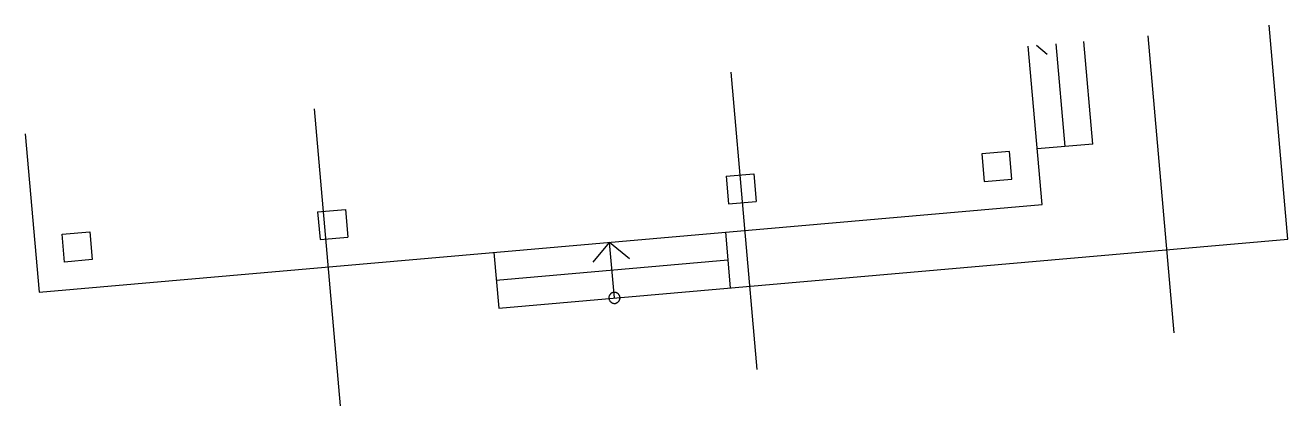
# Model space of a CAD drawing. Extents: x 93 to 1697, y 1629 to 2113.
import ezdxf

# ---------------------------------------------------------------- set-up
doc = ezdxf.new("R2010")
doc.units = 0

msp = doc.modelspace()

# ---------------------------------------------------------------- linework, layer by layer
for p, q in [((1696.9, 1840.7), (1673.2, 2112.5)), ((1384.8, 1884.6), (1367.2, 2085.8)), ((1391.4, 2075.3), (1377.8, 2086.7)), ((1414, 1958.2), (1402.5, 2088.9)), ((1449.3, 1961.3), (1437.8, 2091.9)), ((1519, 2099.1), (1552.1, 1721.4)), ((989.5, 2052.7), (1022.6, 1675)), ((460.1, 2006.4), (493.1, 1628.7)), ((93, 1974.3), (110.6, 1773.1)), ((1449.3, 1961.3), (1378.7, 1955.2)), ((1343.4, 1952.1), (1308.1, 1949)), ((1308.1, 1949), (1311.2, 1913.7)), ((1346.4, 1916.8), (1343.4, 1952.1)), ((1343.4, 1952.1), (1343.4, 1952.1)), ((983.3, 1920.6), (1018.6, 1923.7)), ((983.3, 1920.6), (986.4, 1885.3)), ((1018.6, 1923.7), (1021.7, 1888.4)), ((1311.2, 1913.7), (1346.4, 1916.8)), ((110.6, 1773.1), (1384.8, 1884.6)), ((464.4, 1875.2), (499.7, 1878.3)), ((499.7, 1878.3), (502.8, 1843)), ((986.4, 1885.3), (1021.7, 1888.4)), ((464.4, 1875.2), (467.5, 1839.9)), ((139.7, 1846.8), (175, 1849.9)), ((142.8, 1811.5), (139.7, 1846.8)), ((139.7, 1846.8), (139.7, 1846.8)), ((175, 1849.9), (178.1, 1814.6)), ((982.4, 1849.4), (988.6, 1778.8)), ((467.5, 1839.9), (502.8, 1843)), ((694.5, 1753), (1696.9, 1840.7)), ((814.3, 1811.4), (835.4, 1836.5)), ((841.5, 1765.9), (835.4, 1836.5)), ((860.5, 1815.4), (835.4, 1836.5)), ((178.1, 1814.6), (142.8, 1811.5)), ((688.3, 1823.6), (694.5, 1753)), ((691.4, 1788.3), (985.5, 1814.1)), ((834.6, 1766.9), (834.5, 1766.3)), ((834.5, 1766.3), (834.5, 1765.8)), ((834.5, 1765.8), (834.5, 1765.3)), ((834.5, 1765.3), (834.6, 1764.8)), ((834.8, 1767.9), (834.6, 1767.4)), ((834.6, 1767.4), (834.6, 1766.9)), ((834.6, 1764.8), (834.7, 1764.2)), ((834.9, 1768.4), (834.8, 1767.9)), ((835.1, 1768.9), (834.9, 1768.4)), ((835.4, 1769.3), (835.1, 1768.9)), ((835.7, 1769.8), (835.4, 1769.3)), ((836, 1770.2), (835.7, 1769.8)), ((836.3, 1770.6), (836, 1770.2)), ((836.7, 1771), (836.3, 1770.6)), ((837.1, 1771.4), (836.7, 1771)), ((837.5, 1771.7), (837.1, 1771.4)), ((837.9, 1772), (837.5, 1771.7)), ((838.4, 1772.2), (837.9, 1772)), ((838.9, 1772.4), (838.4, 1772.2)), ((839.4, 1772.6), (838.9, 1772.4)), ((839.9, 1772.7), (839.4, 1772.6)), ((840.4, 1772.9), (839.9, 1772.7)), ((840.9, 1772.9), (840.4, 1772.9)), ((841.4, 1772.9), (840.9, 1772.9)), ((842, 1772.9), (841.4, 1772.9)), ((842.5, 1772.9), (842, 1772.9)), ((843, 1772.8), (842.5, 1772.9)), ((843.5, 1772.7), (843, 1772.8)), ((844, 1772.5), (843.5, 1772.7)), ((844.5, 1772.3), (844, 1772.5)), ((845, 1772), (844.5, 1772.3)), ((845.4, 1771.8), (845, 1772)), ((845.9, 1771.5), (845.4, 1771.8)), ((846.3, 1771.1), (845.9, 1771.5)), ((846.6, 1770.8), (846.3, 1771.1)), ((847, 1770.4), (846.6, 1770.8)), ((847.3, 1769.9), (847, 1770.4)), ((847.6, 1769.5), (847.3, 1769.9)), ((847.9, 1769), (847.6, 1769.5)), ((848.1, 1768.6), (847.9, 1769)), ((848.2, 1768.1), (848.1, 1768.6)), ((848.4, 1767.5), (848.2, 1768.1)), ((848.3, 1763.9), (848.4, 1764.4)), ((848.5, 1767), (848.4, 1767.5)), ((848.4, 1764.4), (848.5, 1764.9)), ((848.6, 1766.5), (848.5, 1767)), ((848.5, 1764.9), (848.6, 1765.5)), ((848.6, 1766), (848.6, 1766.5)), ((848.6, 1765.5), (848.6, 1766)), ((834.7, 1764.2), (834.8, 1763.7)), ((834.8, 1763.7), (835, 1763.2)), ((835, 1763.2), (835.2, 1762.8)), ((835.2, 1762.8), (835.5, 1762.3)), ((835.5, 1762.3), (835.8, 1761.9)), ((835.8, 1761.9), (836.1, 1761.4)), ((836.1, 1761.4), (836.4, 1761)), ((836.4, 1761), (836.8, 1760.7)), ((836.8, 1760.7), (837.2, 1760.3)), ((837.2, 1760.3), (837.6, 1760)), ((837.6, 1760), (838.1, 1759.7)), ((838.1, 1759.7), (838.6, 1759.5)), ((838.6, 1759.5), (839, 1759.3)), ((839, 1759.3), (839.5, 1759.1)), ((839.5, 1759.1), (840.1, 1759)), ((840.1, 1759), (840.6, 1758.9)), ((840.6, 1758.9), (841.1, 1758.9)), ((841.1, 1758.9), (841.6, 1758.8)), ((841.6, 1758.8), (842.2, 1758.9)), ((842.2, 1758.9), (842.7, 1758.9)), ((842.7, 1758.9), (843.2, 1759)), ((843.2, 1759), (843.7, 1759.2)), ((843.7, 1759.2), (844.2, 1759.4)), ((844.2, 1759.4), (844.7, 1759.6)), ((844.7, 1759.6), (845.1, 1759.8)), ((845.1, 1759.8), (845.6, 1760.1)), ((845.6, 1760.1), (846, 1760.4)), ((846, 1760.4), (846.4, 1760.8)), ((846.4, 1760.8), (846.8, 1761.2)), ((846.8, 1761.2), (847.1, 1761.6)), ((847.1, 1761.6), (847.4, 1762)), ((847.4, 1762), (847.7, 1762.4)), ((847.7, 1762.4), (847.9, 1762.9)), ((847.9, 1762.9), (848.1, 1763.4)), ((848.1, 1763.4), (848.3, 1763.9))]:
    msp.add_line(p, q)

doc.saveas('drawing.dxf')
